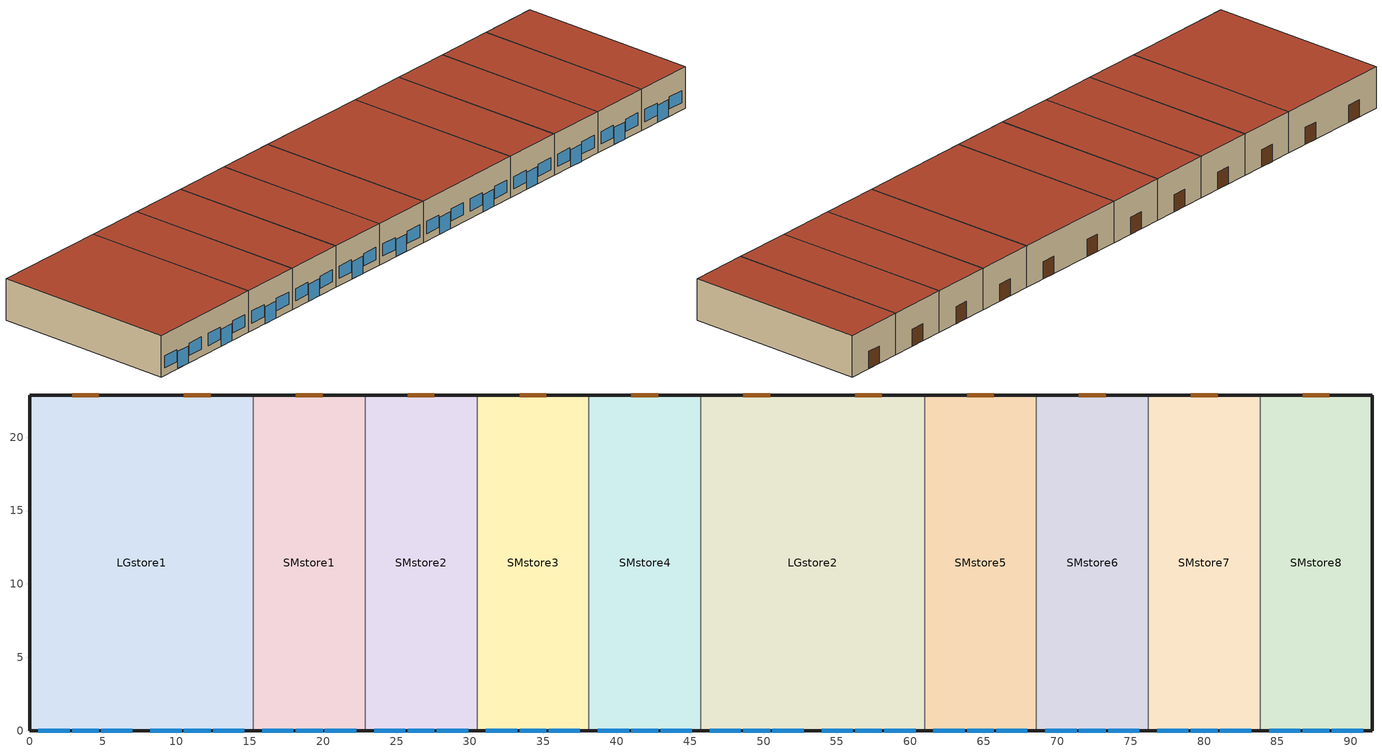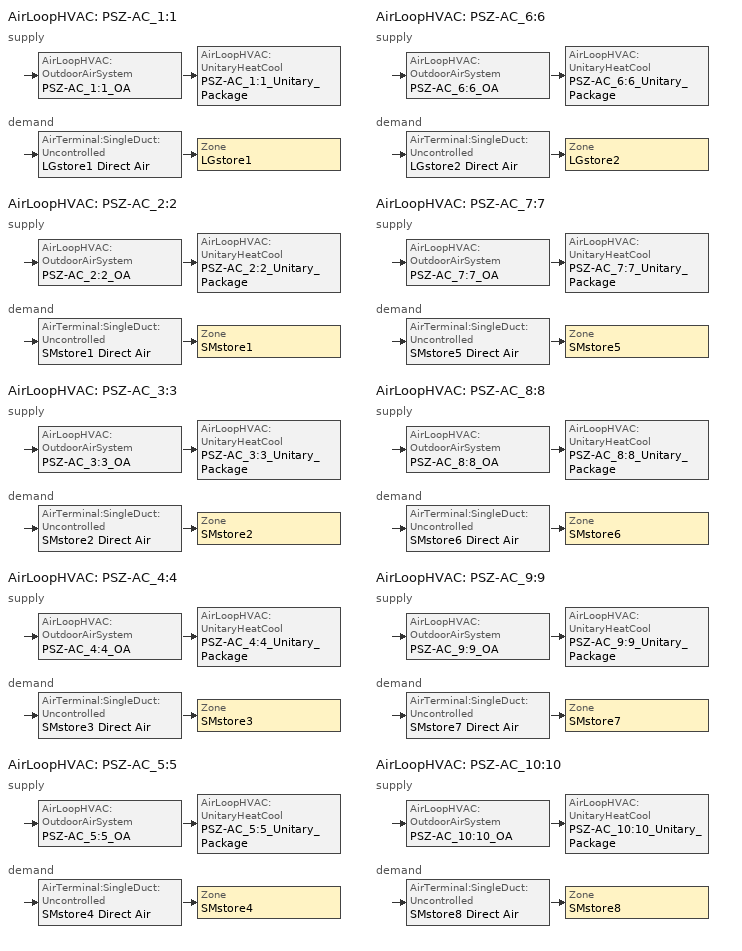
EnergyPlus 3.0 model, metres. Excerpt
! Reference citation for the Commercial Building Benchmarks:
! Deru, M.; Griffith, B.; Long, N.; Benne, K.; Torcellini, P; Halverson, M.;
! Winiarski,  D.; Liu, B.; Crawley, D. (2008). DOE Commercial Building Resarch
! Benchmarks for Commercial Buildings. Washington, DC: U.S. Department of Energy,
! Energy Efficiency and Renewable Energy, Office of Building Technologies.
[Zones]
LGstore1
 floor ground (ext-slab): 0,22.86 15.24,22.86 15.24,0 0,0 z0
 wall outside (ext-walls): 15.24,22.86 0,22.86 0,0 15.24,0 z0:5.18
 wall to SMstore1 (int-walls): 15.24,0 15.24,22.86 z0:5.18
 window (window_south): 0.61,0 2.74,0 / 4.88,0 7.01,0 / 8.23,0 10.36,0 / 12.5,0 14.63,0 z0.91:2.43; 2.9,0 4.73,0 / 10.52,0 12.35,0 z0:2.13
 door (door): 4.73,22.86 2.9,22.86 / 12.35,22.86 10.52,22.86 z0:2.13
 roof outside (roofs): 15.24,22.86 0,22.86 0,0 15.24,0 z5.18
SMstore1
 floor ground (ext-slab): 15.24,22.86 22.86,22.86 22.86,0 15.24,0 z0
 wall outside (ext-walls): 15.24,0 22.86,0 / 22.86,22.86 15.24,22.86 z0:5.18
 wall to SMstore2 (int-walls): 22.86,0 22.86,22.86 z0:5.18
 window (window_south): 15.85,0 17.98,0 / 20.12,0 22.25,0 z0.91:2.43; 18.14,0 19.97,0 z0:2.13
 door (door): 19.97,22.86 18.14,22.86 z0:2.13
 roof outside (roofs): 22.86,22.86 15.24,22.86 15.24,0 22.86,0 z5.18
SMstore2
 floor ground (ext-slab): 22.86,22.86 30.48,22.86 30.48,0 22.86,0 z0
 wall outside (ext-walls): 22.86,0 30.48,0 / 30.48,22.86 22.86,22.86 z0:5.18
 wall to SMstore3 (int-walls): 30.48,0 30.48,22.86 z0:5.18
 window (window_south): 23.47,0 25.6,0 / 27.74,0 29.87,0 z0.91:2.43; 25.76,0 27.58,0 z0:2.13
 door (door): 27.58,22.86 25.76,22.86 z0:2.13
 roof outside (roofs): 30.48,22.86 22.86,22.86 22.86,0 30.48,0 z5.18
SMstore3
 floor ground (ext-slab): 30.48,22.86 38.1,22.86 38.1,0 30.48,0 z0
 wall outside (ext-walls): 30.48,0 38.1,0 / 38.1,22.86 30.48,22.86 z0:5.18
 wall to SMstore4 (int-walls): 38.1,0 38.1,22.86 z0:5.18
 window (window_south): 31.09,0 33.22,0 / 35.36,0 37.49,0 z0.91:2.43; 33.38,0 35.2,0 z0:2.13
 door (door): 35.2,22.86 33.38,22.86 z0:2.13
 roof outside (roofs): 38.1,22.86 30.48,22.86 30.48,0 38.1,0 z5.18
SMstore4
 floor ground (ext-slab): 38.1,22.86 45.72,22.86 45.72,0 38.1,0 z0
 wall outside (ext-walls): 38.1,0 45.72,0 / 45.72,22.86 38.1,22.86 z0:5.18
 wall to LGstore2 (int-walls): 45.72,0 45.72,22.86 z0:5.18
 window (window_south): 38.71,0 40.84,0 / 42.98,0 45.11,0 z0.91:2.43; 41,0 42.82,0 z0:2.13
 door (door): 42.82,22.86 41,22.86 z0:2.13
 roof outside (roofs): 45.72,22.86 38.1,22.86 38.1,0 45.72,0 z5.18
LGstore2
 floor ground (ext-slab): 45.72,22.86 60.96,22.86 60.96,0 45.72,0 z0
 wall outside (ext-walls): 60.96,22.86 45.72,22.86 / 45.72,0 60.96,0 z0:5.18
 wall to SMstore5 (int-walls): 60.96,0 60.96,22.86 z0:5.18
 window (window_south): 46.33,0 48.46,0 / 50.6,0 52.73,0 / 53.95,0 56.08,0 / 58.22,0 60.35,0 z0.91:2.43; 48.62,0 50.44,0 / 56.24,0 58.06,0 z0:2.13
 door (door): 50.44,22.86 48.62,22.86 / 58.06,22.86 56.24,22.86 z0:2.13
 roof outside (roofs): 60.96,22.86 45.72,22.86 45.72,0 60.96,0 z5.18
SMstore5
 floor ground (ext-slab): 60.96,22.86 68.58,22.86 68.58,0 60.96,0 z0
 wall outside (ext-walls): 60.96,0 68.58,0 / 68.58,22.86 60.96,22.86 z0:5.18
 wall to SMstore6 (int-walls): 68.58,0 68.58,22.86 z0:5.18
 window (window_south): 61.57,0 63.7,0 / 65.84,0 67.97,0 z0.91:2.43; 63.86,0 65.68,0 z0:2.13
 door (door): 65.68,22.86 63.86,22.86 z0:2.13
 roof outside (roofs): 68.58,22.86 60.96,22.86 60.96,0 68.58,0 z5.18
SMstore6
 floor ground (ext-slab): 68.58,22.86 76.2,22.86 76.2,0 68.58,0 z0
 wall outside (ext-walls): 68.58,0 76.2,0 / 76.2,22.86 68.58,22.86 z0:5.18
 wall to SMstore7 (int-walls): 76.2,0 76.2,22.86 z0:5.18
 window (window_south): 69.19,0 71.32,0 / 73.46,0 75.59,0 z0.91:2.43; 71.48,0 73.3,0 z0:2.13
 door (door): 73.3,22.86 71.48,22.86 z0:2.13
 roof outside (roofs): 76.2,22.86 68.58,22.86 68.58,0 76.2,0 z5.18
SMstore7
 floor ground (ext-slab): 76.2,22.86 83.82,22.86 83.82,0 76.2,0 z0
 wall outside (ext-walls): 76.2,0 83.82,0 / 83.82,22.86 76.2,22.86 z0:5.18
 wall to SMstore8 (int-walls): 83.82,0 83.82,22.86 z0:5.18
 window (window_south): 76.81,0 78.94,0 / 81.08,0 83.21,0 z0.91:2.43; 79.1,0 80.92,0 z0:2.13
 door (door): 80.92,22.86 79.1,22.86 z0:2.13
 roof outside (roofs): 83.82,22.86 76.2,22.86 76.2,0 83.82,0 z5.18
SMstore8
 floor ground (ext-slab): 83.82,22.86 91.44,22.86 91.44,0 83.82,0 z0
 wall outside (ext-walls): 83.82,0 91.44,0 91.44,22.86 83.82,22.86 z0:5.18
 window (window_south): 84.43,0 86.56,0 / 88.7,0 90.83,0 z0.91:2.43; 86.72,0 88.54,0 z0:2.13
 door (door): 88.54,22.86 86.72,22.86 z0:2.13
 roof outside (roofs): 91.44,22.86 83.82,22.86 83.82,0 91.44,0 z5.18
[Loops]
AirLoopHVAC 'PSZ-AC_1:1'
 supply: AirLoopHVAC:OutdoorAirSystem 'PSZ-AC_1:1_OA' > AirLoopHVAC:UnitaryHeatCool 'PSZ-AC_1:1_Unitary_Package'
 demand: AirTerminal:SingleDuct:Uncontrolled 'LGstore1 Direct Air' > Zone 'LGstore1'
AirLoopHVAC 'PSZ-AC_2:2'
 supply: AirLoopHVAC:OutdoorAirSystem 'PSZ-AC_2:2_OA' > AirLoopHVAC:UnitaryHeatCool 'PSZ-AC_2:2_Unitary_Package'
 demand: AirTerminal:SingleDuct:Uncontrolled 'SMstore1 Direct Air' > Zone 'SMstore1'
AirLoopHVAC 'PSZ-AC_3:3'
 supply: AirLoopHVAC:OutdoorAirSystem 'PSZ-AC_3:3_OA' > AirLoopHVAC:UnitaryHeatCool 'PSZ-AC_3:3_Unitary_Package'
 demand: AirTerminal:SingleDuct:Uncontrolled 'SMstore2 Direct Air' > Zone 'SMstore2'
AirLoopHVAC 'PSZ-AC_4:4'
 supply: AirLoopHVAC:OutdoorAirSystem 'PSZ-AC_4:4_OA' > AirLoopHVAC:UnitaryHeatCool 'PSZ-AC_4:4_Unitary_Package'
 demand: AirTerminal:SingleDuct:Uncontrolled 'SMstore3 Direct Air' > Zone 'SMstore3'
AirLoopHVAC 'PSZ-AC_5:5'
 supply: AirLoopHVAC:OutdoorAirSystem 'PSZ-AC_5:5_OA' > AirLoopHVAC:UnitaryHeatCool 'PSZ-AC_5:5_Unitary_Package'
 demand: AirTerminal:SingleDuct:Uncontrolled 'SMstore4 Direct Air' > Zone 'SMstore4'
AirLoopHVAC 'PSZ-AC_6:6'
 supply: AirLoopHVAC:OutdoorAirSystem 'PSZ-AC_6:6_OA' > AirLoopHVAC:UnitaryHeatCool 'PSZ-AC_6:6_Unitary_Package'
 demand: AirTerminal:SingleDuct:Uncontrolled 'LGstore2 Direct Air' > Zone 'LGstore2'
AirLoopHVAC 'PSZ-AC_7:7'
 supply: AirLoopHVAC:OutdoorAirSystem 'PSZ-AC_7:7_OA' > AirLoopHVAC:UnitaryHeatCool 'PSZ-AC_7:7_Unitary_Package'
 demand: AirTerminal:SingleDuct:Uncontrolled 'SMstore5 Direct Air' > Zone 'SMstore5'
AirLoopHVAC 'PSZ-AC_8:8'
 supply: AirLoopHVAC:OutdoorAirSystem 'PSZ-AC_8:8_OA' > AirLoopHVAC:UnitaryHeatCool 'PSZ-AC_8:8_Unitary_Package'
 demand: AirTerminal:SingleDuct:Uncontrolled 'SMstore6 Direct Air' > Zone 'SMstore6'
AirLoopHVAC 'PSZ-AC_9:9'
 supply: AirLoopHVAC:OutdoorAirSystem 'PSZ-AC_9:9_OA' > AirLoopHVAC:UnitaryHeatCool 'PSZ-AC_9:9_Unitary_Package'
 demand: AirTerminal:SingleDuct:Uncontrolled 'SMstore7 Direct Air' > Zone 'SMstore7'
AirLoopHVAC 'PSZ-AC_10:10'
 supply: AirLoopHVAC:OutdoorAirSystem 'PSZ-AC_10:10_OA' > AirLoopHVAC:UnitaryHeatCool 'PSZ-AC_10:10_Unitary_Package'
 demand: AirTerminal:SingleDuct:Uncontrolled 'SMstore8 Direct Air' > Zone 'SMstore8'
[Building]
Benchmark Strip Mall New V 1.0_3.0: North Axis=0; Terrain=City; Loads Convergence Tolerance Value=0.04; Temperature Convergence Tolerance Value=0.2; Solar Distribution=FullInteriorAndExterior; Maximum Number of Warmup Days=25
[Site:Location]
ATLANTA_GA_USA TMY2-13874: Latitude {deg}=33.65; Longitude {deg}=-84.43; Time Zone {hr}=-5; Elevation {m}=315
[Site:GroundTemperature:BuildingSurface]
19.89, 19.89, 19.93, 19.98, 20.03, 20.07, 20.12, 20.19, 20.21, 20.2, 20.17, 20.14
[Site:WaterMainsTemperature]
Calculation Method=CORRELATION; Annual Average Outdoor Air Temperature {C}=15.83; Maximum Difference In Monthly Average Outdoor Air Temperatures {deltaC}=20.5
[SizingPeriod:DesignDay] Barometric Pressure {Pa}=97598; Rain Indicator=0; Snow Indicator=0; Day of Month=21; Daylight Saving Time Indicator=0; Humidity Indicating Type=WetBulb
Name | Maximum Dry-Bulb Temperature {C} | Daily Temperature Range {deltaC} | Humidity Indicating Conditions at Maximum Dry-Bulb | Wind Speed {m/s} | Wind Direction {deg} | Sky Clearness | Month | Day Type
ATLANTA Ann Htg 99.6% Condns DB | -7.3 | 0 | -7.3 | 5.3 | 320 | 0 | 1 | WinterDesignDay
ATLANTA Ann Clg .4% Condns DB=>MWB | 34.4 | 9.7 | 23.8 | 4 | 300 | 1 | 7 | SummerDesignDay
[WindowMaterial:Glazing] Optical Data Type=SpectralAverage; Thickness=0.003; Infrared Transmittance at Normal Incidence=0; Dirt Correction Factor for Solar and Visible Transmittance=1; Solar Diffusing=No
Name | Solar Transmittance at Normal Incidence | Front Side Solar Reflectance at Normal Incidence | Back Side Solar Reflectance at Normal Incidence | Visible Transmittance at Normal Incidence | Front Side Visible Reflectance at Normal Incidence | Back Side Visible Reflectance at Normal Incidence | Front Side Infrared Hemispherical Emissivity | Back Side Infrared Hemispherical Emissivity | Conductivity
Theoretical Glass [68] | 0.2442 | 0.7058 | 0.7058 | 0.3192 | 0.6308 | 0.6308 | 0.9 | 0.9 | 0.0199
Theoretical Glass [63] | 0.3461 | 0.6039 | 0.6039 | 0.4573 | 0.4927 | 0.4927 | 0.999 | 0.999 | 299.383
[Material]
Name | Roughness | Thickness | Conductivity | Density | Specific Heat | Thermal Absorptance | Solar Absorptance | Visible Absorptance | Thickness {m} | Conductivity {W/m-K} | Density {kg/m3} | Specific Heat {J/kg-K}
Roof Membrane | VeryRough | 0.0095 | 0.16 | 1121.29 | 1460 | 0.9 | 0.7 | 0.7
Roof Insulation | MediumRough | 0.125 | 0.049 | 265 | 836.8 | 0.9 | 0.7 | 0.7
Metal Decking | MediumSmooth | 0.0015 | 45.006 | 7680 | 418.4 | 0.9 | 0.7 | 0.3
GP01 1/2 GYPSUM | Smooth | 0.0127 | 0.16 | 800 | 1090 | 0.9 | 0.7 | 0.5
Wall Insulation [1] | MediumRough | 0.0373 | 0.045 | 265 | 836.8 | 0.9 | 0.7 | 0.7
1/2IN Gypsum; 1/2IN Gypsum Top; 1/2IN Gypsum Bottom | Smooth | 0.0127 | 0.16 | 784.9 | 830 | 0.9 | 0.92 | 0.92
MAT-CC05 8 HW CONCRETE | Rough | 0.2032 | 1.311 | 2240 | 836.8 | 0.9 | 0.7 | 0.7
Floor Insulation [1] | MediumRough | 0.0464 | 0.045 | 265 | 836.8 | 0.9 | 0.7 | 0.7
AtticFloor Insulation | MediumRough | 0.2379 | 0.049 | 265 | 836.8 | 0.9 | 0.7 | 0.7
METAL Door Medium 18Ga_1; METAL Door Medium 18Ga_2 | Smooth | 0.0013 | 45.3149 | 7833.03 | 502.08 | 0.8 | 0.5 | 0.5
Std Wood 6inch | MediumSmooth |  |  |  |  | 0.9 | 0.7 | 0.7 | 0.15 | 0.12 | 540 | 1210
Std AC02 | MediumSmooth |  |  |  |  | 0.9 | 0.7 | 0.2 | 0.0127 | 0.057 | 288 | 1339
Std MAT-CC05 4  MW CONCRETE | Rough |  |  |  |  | 0.9 | 0.7 | 0.2 | 0.1 | 0.858 | 1968 | 836.8
Std PW05 | MediumSmooth |  |  |  |  | 0.9 | 0.78 | 0.78 | 0.0191 | 0.115 | 545 | 1213
Std Steel_Brown_Regular | Smooth |  |  |  |  | 0.9 | 0.92 | 0.92 | 0.0015 | 44.9696 | 7689 | 418
[Material:NoMass]
Name | Roughness | Thermal Resistance {(m2-K)/W} | Thermal Absorptance | Solar Absorptance | Visible Absorptance | Thermal Resistance {m2-K/W}
MAT-SHEATH | Rough | 0.3626 | 0.9 | 0.7 | 0.7
CP02 CARPET PAD | VeryRough | 0.2165 | 0.9 | 0.7 | 0.8
AIR | Smooth | 0.2515 | 0.8 | 0.5 | 0.5
AIR [1] | Smooth | 0.1214 | 0.8 | 0.5 | 0.5
Std CP02 CARPET PAD | VeryRough |  | 0.9 | 0.7 | 0.8 | 0.21648
MAT-AIR-WALL | Rough |  | 0.9 | 0.7 |  | 0.207949
Std Opaque Door panel_con; Std Opaque Door panel_semi | MediumRough |  | 0.9 | 0.7 | 0.7 | 0.12327
Std Overhead Door Panel | MediumRough |  | 0.9 | 0.7 | 0.7 | 0.255345
[Construction]
InteriorFurnishings: Std Wood 6inch
INT-FLOOR-UNDERSIDE: Std CP02 CARPET PAD, Std MAT-CC05 4  MW CONCRETE
INT-FLOOR-SLAB: Std MAT-CC05 4  MW CONCRETE
DropCeiling: Std AC02
Sloped_Metal_Roof: Std Steel_Brown_Regular, Std PW05
Gable_Wall: Std PW05
AIR-WALL: MAT-AIR-WALL
Std Swinging Door_con: Std Opaque Door panel_con
Std Swinging Door_semi: Std Opaque Door panel_semi
Std Overhead Door: Std Overhead Door Panel
window_south; window_east; window_north; window_west: Theoretical Glass [68]
window_SkylightConst: Theoretical Glass [63]
roofs: Roof Membrane, Roof Insulation, Metal Decking
int-walls: GP01 1/2 GYPSUM, GP01 1/2 GYPSUM
ext-walls: MAT-SHEATH, Wall Insulation [1], 1/2IN Gypsum
ext-slab: MAT-CC05 8 HW CONCRETE, CP02 CARPET PAD
exposed-floor: Floor Insulation [1], MAT-CC05 8 HW CONCRETE, CP02 CARPET PAD
attic-floor: 1/2IN Gypsum Top, AtticFloor Insulation, 1/2IN Gypsum Bottom
door: METAL Door Medium 18Ga_1, AIR, METAL Door Medium 18Ga_2
non-swinging-door: METAL Door Medium 18Ga_1, AIR [1], METAL Door Medium 18Ga_2
[ComponentCost:LineItem]
Name | Line Item Type | Item | Cost per Area {$/m2} | Cost per Area | Cost per Each | Quantity | Cost per Unit of Output Capacity
Interior Furnishings | Construction | InteriorFurnishings | 1
Interior Floor | Construction | INT-FLOOR-UNDERSIDE | 15
Interior Floor Slab | Construction | INT-FLOOR-SLAB | 35
Drop Ceiling | Construction | DropCeiling | 10
Sloped Metal Roof | Construction | Sloped_Metal_Roof | 1
Gable Wall | Construction | Gable_Wall | 1
Air Wall | Construction | AIR-WALL | 1
Swinging Door Conditioned | Construction | Std Swinging Door_con | 1
Swinging Door Semi-conditioned | Construction | Std Swinging Door_semi | 1
Overhead Door | Construction | Std Overhead Door | 1
south:window_south | Construction | window_south |  | 243.623
east:window_east | Construction | window_east |  | 243.623
north:window_north | Construction | window_north |  | 243.623
west:window_west | Construction | window_west |  | 243.623
SkylightConst:window_SkylightConst | Construction | window_SkylightConst |  | 205.748
roofs:roofs | Construction | roofs |  | 34.3904
int-walls:int-walls | Construction | int-walls |  | 1
ext-walls:ext-walls | Construction | ext-walls |  | 38.211
ext-slab:ext-slab | Construction | ext-slab |  | 24.86
exposed-floor:exposed-floor | Construction | exposed-floor |  | 32.9966
attic-floor:attic-floor | Construction | attic-floor |  | 15.0182
door:door | Construction | door |  | 1
non-swinging-door:non-swinging-door | Construction | non-swinging-door |  | 1
Infiltration:LGstore1 | General | LGstore1 |  |  | 1 | 0.1905
People:LGstore1 | General | LGstore1 |  |  | 1 | 29.9961
LIGHTING EQUIP:LGstore1 | Lights | LGstore1 |  |  |  |  | 1
ElectricEquipment:LGstore1:MiscPlug | General | LGstore1 |  |  | 1 | 1.4981
Infiltration:SMstore1 | General | SMstore1 |  |  | 1 | 0.0777
People:SMstore1 | General | SMstore1 |  |  | 1 | 14.998
LIGHTING EQUIP:SMstore1 | Lights | SMstore1 |  |  |  |  | 1
ElectricEquipment:SMstore1:MiscPlug | General | SMstore1 |  |  | 1 | 0.749
Infiltration:SMstore2 | General | SMstore2 |  |  | 1 | 0.0777
People:SMstore2 | General | SMstore2 |  |  | 1 | 14.998
LIGHTING EQUIP:SMstore2 | Lights | SMstore2 |  |  |  |  | 1
ElectricEquipment:SMstore2:MiscPlug | General | SMstore2 |  |  | 1 | 0.749
Infiltration:SMstore3 | General | SMstore3 |  |  | 1 | 0.0777
People:SMstore3 | General | SMstore3 |  |  | 1 | 14.998
LIGHTING EQUIP:SMstore3 | Lights | SMstore3 |  |  |  |  | 1
ElectricEquipment:SMstore3:MiscPlug | General | SMstore3 |  |  | 1 | 0.749
Infiltration:SMstore4 | General | SMstore4 |  |  | 1 | 0.0777
People:SMstore4 | General | SMstore4 |  |  | 1 | 14.998
LIGHTING EQUIP:SMstore4 | Lights | SMstore4 |  |  |  |  | 1
ElectricEquipment:SMstore4:MiscPlug | General | SMstore4 |  |  | 1 | 0.749
Infiltration:LGstore2 | General | LGstore2 |  |  | 1 | 0.1554
People:LGstore2 | General | LGstore2 |  |  | 1 | 29.9961
LIGHTING EQUIP:LGstore2 | Lights | LGstore2 |  |  |  |  | 1
ElectricEquipment:LGstore2:MiscPlug | General | LGstore2 |  |  | 1 | 1.4981
Infiltration:SMstore5 | General | SMstore5 |  |  | 1 | 0.0777
People:SMstore5 | General | SMstore5 |  |  | 1 | 14.998
LIGHTING EQUIP:SMstore5 | Lights | SMstore5 |  |  |  |  | 1
ElectricEquipment:SMstore5:MiscPlug | General | SMstore5 |  |  | 1 | 0.749
Infiltration:SMstore6 | General | SMstore6 |  |  | 1 | 0.0777
People:SMstore6 | General | SMstore6 |  |  | 1 | 14.998
LIGHTING EQUIP:SMstore6 | Lights | SMstore6 |  |  |  |  | 1
ElectricEquipment:SMstore6:MiscPlug | General | SMstore6 |  |  | 1 | 0.749
Infiltration:SMstore7 | General | SMstore7 |  |  | 1 | 0.0777
People:SMstore7 | General | SMstore7 |  |  | 1 | 14.998
LIGHTING EQUIP:SMstore7 | Lights | SMstore7 |  |  |  |  | 1
ElectricEquipment:SMstore7:MiscPlug | General | SMstore7 |  |  | 1 | 0.749
Infiltration:SMstore8 | General | SMstore8 |  |  | 1 | 0.1128
People:SMstore8 | General | SMstore8 |  |  | 1 | 14.998
LIGHTING EQUIP:SMstore8 | Lights | SMstore8 |  |  |  |  | 1
ElectricEquipment:SMstore8:MiscPlug | General | SMstore8 |  |  | 1 | 0.749
[Zone] Type=1; Multiplier=1; Ceiling Height=-9999; Part of Total Floor Area=Yes
Name | Volume
LGstore1; LGstore2 | 1805.2
SMstore1; SMstore2; SMstore3; SMstore4; SMstore5; SMstore6; SMstore7; SMstore8 | 902.6
[InternalMass] Construction=InteriorFurnishings
Name | Zone | Surface Area
LGstore1_InternalMass_1 | LGstore1 | 696.7728
SMstore1_InternalMass_1 | SMstore1 | 348.3864
SMstore2_InternalMass_1 | SMstore2 | 348.3864
SMstore3_InternalMass_1 | SMstore3 | 348.3864
SMstore4_InternalMass_1 | SMstore4 | 348.3864
LGstore2_InternalMass_1 | LGstore2 | 696.7728
SMstore5_InternalMass_1 | SMstore5 | 348.3864
SMstore6_InternalMass_1 | SMstore6 | 348.3864
SMstore7_InternalMass_1 | SMstore7 | 348.3864
SMstore8_InternalMass_1 | SMstore8 | 348.3864
[ZoneInfiltration] Schedule=INFIL_HALF_ON_SCH; Design Volume Flow Rate Calculation Method=Flow/Zone; Constant Term Coefficient=1; Temperature Term Coefficient=0; Velocity Term Coefficient=0; Velocity Squared Term Coefficient=0
Name | Zone | Design Flow Rate {m3/s}
LGstore1_Infiltration | LGstore1 | 0.1905
SMstore1_Infiltration | SMstore1 | 0.0777
SMstore2_Infiltration | SMstore2 | 0.0777
SMstore3_Infiltration | SMstore3 | 0.0777
SMstore4_Infiltration | SMstore4 | 0.0777
LGstore2_Infiltration | LGstore2 | 0.1554
SMstore5_Infiltration | SMstore5 | 0.0777
SMstore6_Infiltration | SMstore6 | 0.0777
SMstore7_Infiltration | SMstore7 | 0.0777
SMstore8_Infiltration | SMstore8 | 0.1128
[People] Schedule=BLDG_OCC_SCH; Number of People Calculation Method=People; Fraction Radiant=0.3; User Specified Sensible Fraction=AUTOCALCULATE; Activity Level Schedule=ACTIVITY_SCH; Enable ASHRAE 55 Comfort Warnings=No; MRT Calculation=ZoneAveraged; Work Efficiency Schedule=WORK_EFF_SCH; Clothing Schedule=CLOTHING_SCH; Air Velocity Schedule=AIR_VELO_SCH; Thermal Comfort Report=FANGER
Name | Zone | Number of People
LGstore1 | LGstore1 | 29.9961
SMstore1 | SMstore1 | 14.998
SMstore2 | SMstore2 | 14.998
SMstore3 | SMstore3 | 14.998
SMstore4 | SMstore4 | 14.998
LGstore2 | LGstore2 | 29.9961
SMstore5 | SMstore5 | 14.998
SMstore6 | SMstore6 | 14.998
SMstore7 | SMstore7 | 14.998
SMstore8 | SMstore8 | 14.998
[Lights] Schedule=BLDG_LIGHT_SCH; Design Level Calculation Method=LightingLevel; Return Air Fraction=0; Fraction Radiant=0.7; Fraction Visible=0.2; Fraction Replaceable=1; Return Air Fraction is Calculated from Plenum Temperature=No
Name | Zone | Design Level {W}
LGstore1_Lights | LGstore1 | 8357.79
SMstore1_Lights | SMstore1 | 4178.89
SMstore2_Lights | SMstore2 | 3185.99
SMstore3_Lights | SMstore3 | 3185.99
SMstore4_Lights | SMstore4 | 3185.99
LGstore2_Lights | LGstore2 | 4797.28
SMstore5_Lights | SMstore5 | 2398.64
SMstore6_Lights | SMstore6 | 2398.64
SMstore7_Lights | SMstore7 | 2398.64
SMstore8_Lights | SMstore8 | 2398.64
[ElectricEquipment] Schedule=BLDG_EQUIP_SCH; Design Level Calculation Method=EquipmentLevel; Fraction Latent=0; Fraction Radiant=0.5; Fraction Lost=0
Name | Zone | Design Level {W}
LGstore1_MiscPlug_Equip | LGstore1 | 1498.06
SMstore1_MiscPlug_Equip | SMstore1 | 749.0308
SMstore2_MiscPlug_Equip | SMstore2 | 749.0308
SMstore3_MiscPlug_Equip | SMstore3 | 749.0308
SMstore4_MiscPlug_Equip | SMstore4 | 749.0308
LGstore2_MiscPlug_Equip | LGstore2 | 1498.06
SMstore5_MiscPlug_Equip | SMstore5 | 749.0308
SMstore6_MiscPlug_Equip | SMstore6 | 749.0308
SMstore7_MiscPlug_Equip | SMstore7 | 749.0308
SMstore8_MiscPlug_Equip | SMstore8 | 749.0308
[Sizing:Zone] Zone Cooling Design Supply Air Temperature {C}=14; Zone Heating Design Supply Air Temperature {C}=40; Zone Cooling Design Supply Air Humidity Ratio {kg-H20/kg-air}=0.0085; Zone Heating Design Supply Air Humidity Ratio {kg-H20/kg-air}=0.008; Outdoor Air Method=Flow/Zone; Outside Air Flow per Zone Floor Area=0; Zone Sizing Factor=0; Cooling Design Air Flow Method {Flow/Zone | DesignDay}=DesignDay; Cooling Design Air Flow Rate=0; Cooling Minimum Air Flow=0; Cooling Minimum Air Flow Fraction=0; Heating Design Air Flow Method {Flow/Zone | DesignDay}=DesignDay; Heating Design Air Flow Rate=0
Name | Outside Air Flow per Zone {m3/s}
LGstore1; LGstore2 | 0.52258
SMstore1; SMstore2; SMstore3; SMstore4; SMstore5; SMstore6; SMstore7; SMstore8 | 0.26129
[ZoneControl:Thermostat] Control Type Schedule=Dual Zone Control Type Sched
Name | Zone | Control 1
LGstore1 Thermostat | LGstore1 | LGstore1 DualSPSched
SMstore1 Thermostat | SMstore1 | SMstore1 DualSPSched
SMstore2 Thermostat | SMstore2 | SMstore2 DualSPSched
SMstore3 Thermostat | SMstore3 | SMstore3 DualSPSched
SMstore4 Thermostat | SMstore4 | SMstore4 DualSPSched
LGstore2 Thermostat | LGstore2 | LGstore2 DualSPSched
SMstore5 Thermostat | SMstore5 | SMstore5 DualSPSched
SMstore6 Thermostat | SMstore6 | SMstore6 DualSPSched
SMstore7 Thermostat | SMstore7 | SMstore7 DualSPSched
SMstore8 Thermostat | SMstore8 | SMstore8 DualSPSched
[ThermostatSetpoint:DualSetpoint] Heating Setpoint Temperature Schedule=HtgSetP_Sch; Cooling Setpoint Temperature Schedule=ClgSetP_Sch
LGstore1 DualSPSched; SMstore1 DualSPSched; SMstore2 DualSPSched; SMstore3 DualSPSched; SMstore4 DualSPSched; LGstore2 DualSPSched; SMstore5 DualSPSched; SMstore6 DualSPSched; SMstore7 DualSPSched; SMstore8 DualSPSched
[Zone equipment]
LGstore1: LGstore1 Direct Air
SMstore1: SMstore1 Direct Air
SMstore2: SMstore2 Direct Air
SMstore3: SMstore3 Direct Air
SMstore4: SMstore4 Direct Air
LGstore2: LGstore2 Direct Air
SMstore5: SMstore5 Direct Air
SMstore6: SMstore6 Direct Air
SMstore7: SMstore7 Direct Air
SMstore8: SMstore8 Direct Air
[AirTerminal:SingleDuct:Uncontrolled] Availability Schedule=ALWAYS_ON; Maximum Air Flow Rate {m3/s}=AUTOSIZE
LGstore1 Direct Air; SMstore1 Direct Air; SMstore2 Direct Air; SMstore3 Direct Air; SMstore4 Direct Air; LGstore2 Direct Air; SMstore5 Direct Air; SMstore6 Direct Air; SMstore7 Direct Air; SMstore8 Direct Air
[SetpointManager:SingleZone:Reheat] Control Variable=Temperature; Minimum Supply Air Temperature C=10; Maximum Supply Air Temperature C=50
Name | Control Zone | Setpoint Node or NodeList
SupAirTemp MngrLGstore1 | LGstore1 | PSZ-AC_1:1 Supply Equipment Outlet Node
SupAirTemp MngrSMstore1 | SMstore1 | PSZ-AC_2:2 Supply Equipment Outlet Node
SupAirTemp MngrSMstore2 | SMstore2 | PSZ-AC_3:3 Supply Equipment Outlet Node
SupAirTemp MngrSMstore3 | SMstore3 | PSZ-AC_4:4 Supply Equipment Outlet Node
SupAirTemp MngrSMstore4 | SMstore4 | PSZ-AC_5:5 Supply Equipment Outlet Node
SupAirTemp MngrLGstore2 | LGstore2 | PSZ-AC_6:6 Supply Equipment Outlet Node
SupAirTemp MngrSMstore5 | SMstore5 | PSZ-AC_7:7 Supply Equipment Outlet Node
SupAirTemp MngrSMstore6 | SMstore6 | PSZ-AC_8:8 Supply Equipment Outlet Node
SupAirTemp MngrSMstore7 | SMstore7 | PSZ-AC_9:9 Supply Equipment Outlet Node
SupAirTemp MngrSMstore8 | SMstore8 | PSZ-AC_10:10 Supply Equipment Outlet Node
[AirLoopHVAC] Design Supply Air Flow Rate {m3/s}=AUTOSIZE
PSZ-AC_1:1; PSZ-AC_2:2; PSZ-AC_3:3; PSZ-AC_4:4; PSZ-AC_5:5; PSZ-AC_6:6; PSZ-AC_7:7; PSZ-AC_8:8; PSZ-AC_9:9; PSZ-AC_10:10
[Sizing:System] Type Of Load To Size On {Sensible}=Sensible; Design Outdoor Air Flow Rate {m3/s}=AUTOSIZE; Minimum System Air Flow Ratio=1; Preheat Design Temperature {C}=7; Preheat Design Humidity Ratio {kg-H2O/kg-air}=0.008; Precool Design Temperature {C}=12.8; Precool Design Humidity Ratio {kg-H2O/kg-air}=0.008; Central Cooling Design Supply Air Temperature {C}=12.8; Central Heating Design Supply Air Temperature {C}=40; Sizing Option {Coincident | NonCoincident}=NonCoincident; 100% Outdoor Air in Cooling {Yes | No}=No; 100% Outdoor Air in Heating {Yes | No}=No; Central Cooling Design Supply Air Humidity Ratio {kg-H2O/kg-air}=0.0085; Central Heating Design Supply Air Humidity Ratio {kg-H2O/kg-air}=0.008; Cooling Design Air Flow Method=DesignDay; Cooling Design Air Flow Rate {m3/s}=0; Heating Design Air Flow Method=DesignDay; Heating Design Air Flow Rate {m3/s}=0
PSZ-AC_1:1; PSZ-AC_2:2; PSZ-AC_3:3; PSZ-AC_4:4; PSZ-AC_5:5; PSZ-AC_6:6; PSZ-AC_7:7; PSZ-AC_8:8; PSZ-AC_9:9; PSZ-AC_10:10
[AvailabilityManager:NightCycle] Availability Schedule=Always_On; Fan Schedule=HVACOperationSchd; Control Type {CycleOnAny | CycleOnControlZone | CycleOnAnyZoneFansOnly}=CycleOnAny; Thermostat Tolerance {delta C}=1; Cycling Run Time {s}=1800
PSZ-AC_1:1 Availability Manager; PSZ-AC_2:2 Availability Manager; PSZ-AC_3:3 Availability Manager; PSZ-AC_4:4 Availability Manager; PSZ-AC_5:5 Availability Manager; PSZ-AC_6:6 Availability Manager; PSZ-AC_7:7 Availability Manager; PSZ-AC_8:8 Availability Manager; PSZ-AC_9:9 Availability Manager; PSZ-AC_10:10 Availability Manager
[SetpointManager:MixedAir] Control Variable=Temperature
Name | Setpoint Node or NodeList
PSZ-AC_1:1_OAMixed Air Temp Manager | PSZ-AC_1:1_OA-PSZ-AC_1:1_Unitary_PackageNode
PSZ-AC_2:2_OAMixed Air Temp Manager | PSZ-AC_2:2_OA-PSZ-AC_2:2_Unitary_PackageNode
PSZ-AC_3:3_OAMixed Air Temp Manager | PSZ-AC_3:3_OA-PSZ-AC_3:3_Unitary_PackageNode
PSZ-AC_4:4_OAMixed Air Temp Manager | PSZ-AC_4:4_OA-PSZ-AC_4:4_Unitary_PackageNode
PSZ-AC_5:5_OAMixed Air Temp Manager | PSZ-AC_5:5_OA-PSZ-AC_5:5_Unitary_PackageNode
PSZ-AC_6:6_OAMixed Air Temp Manager | PSZ-AC_6:6_OA-PSZ-AC_6:6_Unitary_PackageNode
PSZ-AC_7:7_OAMixed Air Temp Manager | PSZ-AC_7:7_OA-PSZ-AC_7:7_Unitary_PackageNode
PSZ-AC_8:8_OAMixed Air Temp Manager | PSZ-AC_8:8_OA-PSZ-AC_8:8_Unitary_PackageNode
PSZ-AC_9:9_OAMixed Air Temp Manager | PSZ-AC_9:9_OA-PSZ-AC_9:9_Unitary_PackageNode
PSZ-AC_10:10_OAMixed Air Temp Manager | PSZ-AC_10:10_OA-PSZ-AC_10:10_Unitary_PackageNode
[Controller:OutdoorAir] Minimum Outdoor Air Flow Rate {m3/s}=AUTOSIZE; Maximum Outdoor Air Flow Rate {m3/s}=AUTOSIZE; Economizer Control Type=NoEconomizer; Economizer Control Action Type=ModulateFlow; Economizer Maximum Limit Dry-Bulb Temperature {C}=28; Economizer Maximum Limit Enthalpy {J/kg}=64000; Economizer Minimum Limit Dry-Bulb Temperature {C}=0; Lockout Type=NoLockout; Minimum Limit Type=FixedMinimum; Minimum Outdoor Air Schedule=MinOA_Sched
PSZ-AC_1:1_OA_Controller; PSZ-AC_2:2_OA_Controller; PSZ-AC_3:3_OA_Controller; PSZ-AC_4:4_OA_Controller; PSZ-AC_5:5_OA_Controller; PSZ-AC_6:6_OA_Controller; PSZ-AC_7:7_OA_Controller; PSZ-AC_8:8_OA_Controller; PSZ-AC_9:9_OA_Controller; PSZ-AC_10:10_OA_Controller
[AirLoopHVAC:UnitaryHeatCool] Availability Schedule=ALWAYS_ON; Supply Air Fan Operating Mode Schedule=AlWAYS_ON; Maximum Supply Air Temperature=AUTOSIZE; Supply Air Flow Rate During Cooling Operation=AUTOSIZE; Supply Air Flow Rate During Heating Operation=AUTOSIZE; Supply Air Flow Rate When No Cooling or Heating is Needed=AUTOSIZE; Fraction of Supply Air Flow That Goes Through the Controlling Zone=AUTOSIZE; Fan Placement=BlowThrough; Dehumidification Control Type=None
Name | Controlling Zone or Thermostat Location | Supply Fan | Heating Coil | Cooling Coil
PSZ-AC_1:1_Unitary_Package | LGstore1 | PSZ-AC_1:1_Unitary_Package_fan | PSZ-AC_1:1_Unitary_Package_HeatCoil | PSZ-AC_1:1_Unitary_Package_CoolCoil
PSZ-AC_2:2_Unitary_Package | SMstore1 | PSZ-AC_2:2_Unitary_Package_fan | PSZ-AC_2:2_Unitary_Package_HeatCoil | PSZ-AC_2:2_Unitary_Package_CoolCoil
PSZ-AC_3:3_Unitary_Package | SMstore2 | PSZ-AC_3:3_Unitary_Package_fan | PSZ-AC_3:3_Unitary_Package_HeatCoil | PSZ-AC_3:3_Unitary_Package_CoolCoil
PSZ-AC_4:4_Unitary_Package | SMstore3 | PSZ-AC_4:4_Unitary_Package_fan | PSZ-AC_4:4_Unitary_Package_HeatCoil | PSZ-AC_4:4_Unitary_Package_CoolCoil
PSZ-AC_5:5_Unitary_Package | SMstore4 | PSZ-AC_5:5_Unitary_Package_fan | PSZ-AC_5:5_Unitary_Package_HeatCoil | PSZ-AC_5:5_Unitary_Package_CoolCoil
PSZ-AC_6:6_Unitary_Package | LGstore2 | PSZ-AC_6:6_Unitary_Package_fan | PSZ-AC_6:6_Unitary_Package_HeatCoil | PSZ-AC_6:6_Unitary_Package_CoolCoil
PSZ-AC_7:7_Unitary_Package | SMstore5 | PSZ-AC_7:7_Unitary_Package_fan | PSZ-AC_7:7_Unitary_Package_HeatCoil | PSZ-AC_7:7_Unitary_Package_CoolCoil
PSZ-AC_8:8_Unitary_Package | SMstore6 | PSZ-AC_8:8_Unitary_Package_fan | PSZ-AC_8:8_Unitary_Package_HeatCoil | PSZ-AC_8:8_Unitary_Package_CoolCoil
PSZ-AC_9:9_Unitary_Package | SMstore7 | PSZ-AC_9:9_Unitary_Package_fan | PSZ-AC_9:9_Unitary_Package_HeatCoil | PSZ-AC_9:9_Unitary_Package_CoolCoil
PSZ-AC_10:10_Unitary_Package | SMstore8 | PSZ-AC_10:10_Unitary_Package_fan | PSZ-AC_10:10_Unitary_Package_HeatCoil | PSZ-AC_10:10_Unitary_Package_CoolCoil
[Fan:OnOff] Availability Schedule=HVACOperationSchd; Fan Efficiency=0.35; Pressure Rise=500; Maximum Flow Rate=AUTOSIZE; Motor Efficiency=0.9; Motor in Airstream Fraction=1
PSZ-AC_1:1_Unitary_Package_fan; PSZ-AC_2:2_Unitary_Package_fan; PSZ-AC_3:3_Unitary_Package_fan; PSZ-AC_4:4_Unitary_Package_fan; PSZ-AC_5:5_Unitary_Package_fan; PSZ-AC_6:6_Unitary_Package_fan; PSZ-AC_7:7_Unitary_Package_fan; PSZ-AC_8:8_Unitary_Package_fan; PSZ-AC_9:9_Unitary_Package_fan; PSZ-AC_10:10_Unitary_Package_fan
[Coil:Heating:Gas] Availability Schedule=ALWAYS_ON; Gas Burner Efficiency=0.8; Nominal Capacity=AUTOSIZE
PSZ-AC_1:1_Unitary_Package_HeatCoil; PSZ-AC_2:2_Unitary_Package_HeatCoil; PSZ-AC_3:3_Unitary_Package_HeatCoil; PSZ-AC_4:4_Unitary_Package_HeatCoil; PSZ-AC_5:5_Unitary_Package_HeatCoil; PSZ-AC_6:6_Unitary_Package_HeatCoil; PSZ-AC_7:7_Unitary_Package_HeatCoil; PSZ-AC_8:8_Unitary_Package_HeatCoil; PSZ-AC_9:9_Unitary_Package_HeatCoil; PSZ-AC_10:10_Unitary_Package_HeatCoil
[Coil:Cooling:DX:SingleSpeed] Availability Schedule=ALWAYS_ON; Rated Total Cooling Capacity {W}=AUTOSIZE; Rated Sensible Heat Ratio=AUTOSIZE; Rated Air Flow Rate=AUTOSIZE; Supply Air Fan Operating Mode=CyclingFanAndCompressor
Name | Rated COP | Total Cooling Capacity Function of Temperature Curve | Total Cooling Capacity Function of Flow Fraction Curve | Energy Input Ratio Function of Temperature Curve | Energy Input Ratio Function of Flow Fraction Curve | Part Load Fraction Correlation Curve
PSZ-AC_1:1_Unitary_Package_CoolCoil | 2.96014 | PSZ-AC_1:1_Unitary_PackagecoolCapFT | PSZ-AC_1:1_Unitary_PackagecoolFFF | PSZ-AC_1:1_Unitary_PackagecoolEIRFT | PSZ-AC_1:1_Unitary_PackagecoolEIRFFF | PSZ-AC_1:1_Unitary_PackagecoolPLR
PSZ-AC_2:2_Unitary_Package_CoolCoil | 2.96014 | PSZ-AC_2:2_Unitary_PackagecoolCapFT | PSZ-AC_2:2_Unitary_PackagecoolFFF | PSZ-AC_2:2_Unitary_PackagecoolEIRFT | PSZ-AC_2:2_Unitary_PackagecoolEIRFFF | PSZ-AC_2:2_Unitary_PackagecoolPLR
PSZ-AC_3:3_Unitary_Package_CoolCoil | 3.04924 | PSZ-AC_3:3_Unitary_PackagecoolCapFT | PSZ-AC_3:3_Unitary_PackagecoolFFF | PSZ-AC_3:3_Unitary_PackagecoolEIRFT | PSZ-AC_3:3_Unitary_PackagecoolEIRFFF | PSZ-AC_3:3_Unitary_PackagecoolPLR
PSZ-AC_4:4_Unitary_Package_CoolCoil | 3.04924 | PSZ-AC_4:4_Unitary_PackagecoolCapFT | PSZ-AC_4:4_Unitary_PackagecoolFFF | PSZ-AC_4:4_Unitary_PackagecoolEIRFT | PSZ-AC_4:4_Unitary_PackagecoolEIRFFF | PSZ-AC_4:4_Unitary_PackagecoolPLR
PSZ-AC_5:5_Unitary_Package_CoolCoil | 3.04924 | PSZ-AC_5:5_Unitary_PackagecoolCapFT | PSZ-AC_5:5_Unitary_PackagecoolFFF | PSZ-AC_5:5_Unitary_PackagecoolEIRFT | PSZ-AC_5:5_Unitary_PackagecoolEIRFFF | PSZ-AC_5:5_Unitary_PackagecoolPLR
PSZ-AC_6:6_Unitary_Package_CoolCoil | 2.96014 | PSZ-AC_6:6_Unitary_PackagecoolCapFT | PSZ-AC_6:6_Unitary_PackagecoolFFF | PSZ-AC_6:6_Unitary_PackagecoolEIRFT | PSZ-AC_6:6_Unitary_PackagecoolEIRFFF | PSZ-AC_6:6_Unitary_PackagecoolPLR
PSZ-AC_7:7_Unitary_Package_CoolCoil | 3.04924 | PSZ-AC_7:7_Unitary_PackagecoolCapFT | PSZ-AC_7:7_Unitary_PackagecoolFFF | PSZ-AC_7:7_Unitary_PackagecoolEIRFT | PSZ-AC_7:7_Unitary_PackagecoolEIRFFF | PSZ-AC_7:7_Unitary_PackagecoolPLR
PSZ-AC_8:8_Unitary_Package_CoolCoil | 3.04924 | PSZ-AC_8:8_Unitary_PackagecoolCapFT | PSZ-AC_8:8_Unitary_PackagecoolFFF | PSZ-AC_8:8_Unitary_PackagecoolEIRFT | PSZ-AC_8:8_Unitary_PackagecoolEIRFFF | PSZ-AC_8:8_Unitary_PackagecoolPLR
PSZ-AC_9:9_Unitary_Package_CoolCoil | 3.04924 | PSZ-AC_9:9_Unitary_PackagecoolCapFT | PSZ-AC_9:9_Unitary_PackagecoolFFF | PSZ-AC_9:9_Unitary_PackagecoolEIRFT | PSZ-AC_9:9_Unitary_PackagecoolEIRFFF | PSZ-AC_9:9_Unitary_PackagecoolPLR
PSZ-AC_10:10_Unitary_Package_CoolCoil | 2.96014 | PSZ-AC_10:10_Unitary_PackagecoolCapFT | PSZ-AC_10:10_Unitary_PackagecoolFFF | PSZ-AC_10:10_Unitary_PackagecoolEIRFT | PSZ-AC_10:10_Unitary_PackagecoolEIRFFF | PSZ-AC_10:10_Unitary_PackagecoolPLR
[Exterior:Lights]
Exterior Facade Lighting: Schedule=ALWAYS_ON; Design Level=3749.95; Control Option=AstronomicalClock
[UtilityCost:Tariff]
Name | Output Meter | Conversion Factor Choice | Season Schedule | Demand Window Length | Monthly Charge or Variable | Group
GeorgiaPow_PLL-3_PowerLightLarge | Electricity:Facility | kWh | GeorgiaPowerSeasonSchedule | HalfHour | 15.75 | Comm Elect
GeorgiaPow_PLM-3_PowerLightMedium; GeorgiaPow_PLS-3_PowerLightSmall | Electricity:Facility | kWh | GeorgiaPowerSeasonSchedule | HalfHour | 14 | Comm Elect
GeorgiaPow_GS-2_GeneralService | Electricity:Facility | kWh | GeorgiaPowerSeasonSchedule |  | 13.25 | Comm Elect
GA_EIAMonthlyRateGas | Gas:Facility | MCF |  |  | 0 | Comm Gas
[UtilityCost:Charge:Block] Source Variable=totalEnergy; Season=Annual; Category Variable=EnergyCharges
Name | Charge Variable | Tariff | Block Size 1 Value or Variable | Block 1 Cost per Unit Value or Variable | Block Size 2 Value or Variable | Block 2 Cost per Unit Value or Variable | Block Size 3 Value or Variable | Block 3 Cost per Unit Value or Variable | Block Size 4 Value or Variable | Block 4 Cost per Unit Value or Variable | Block Size Multiplier Value or Variable
 | AnnualEnergyCharge | GeorgiaPow_PLL-3_PowerLightLarge | 3000 | 0.10099 | 7000 | 0.09186 | 190000 | 0.0786 | remaining | 0.06096
 | AnnualaddedEnergyCharge | GeorgiaPow_PLL-3_PowerLightLarge | 200 | 0 | 200 | 0.0104 | 200 | 0.00822 | remaining | 0.00594 | TotalDemand
 | AnnualEnergyCharge | GeorgiaPow_PLM-3_PowerLightMedium | 3000 | 0.08757 | 7000 | 0.08026 | 190000 | 0.0691 | remaining | 0.05355
 | AnnualaddedEnergyCharge | GeorgiaPow_PLM-3_PowerLightMedium | 200 | 0 | 200 | 0.00892 | 200 | 0.00672 | remaining | 0.00586 | TotalDemand
 | AnnualEnergyCharge | GeorgiaPow_PLS-3_PowerLightSmall | 25 | 0 | 2975 | 0.08808 | 7000 | 0.08367 | remaining | 0.0722
 | AnnualaddedEnergyCharge | GeorgiaPow_PLS-3_PowerLightSmall | 200 | 0 | 200 | 0.0089 | 200 | 0.0067 | remaining | 0.00586 | TotalDemand
 | AnnualEnergyCharge | GeorgiaPow_GS-2_GeneralService | 25 | 0 | remaining | 0.08327
[UtilityCost:Charge:Simple]
Name | Charge Variable | Tariff | Source Variable | Season | Category Variable | Cost per Unit Value or Variable
 | SummerFuelCostRiderEnergyCharge | GeorgiaPow_PLL-3_PowerLightLarge | TotalEnergy | Summer | EnergyCharges | 0.019843
 | WinterFuelCostRiderEnergyCharge | GeorgiaPow_PLL-3_PowerLightLarge | TotalEnergy | Winter | EnergyCharges | 0.016524
 | TaxofSevenPercent | GeorgiaPow_PLL-3_PowerLightLarge | SubTotal | Annual | Taxes | 0.07
 | SummerFuelCostRiderEnergyCharge | GeorgiaPow_PLM-3_PowerLightMedium | TotalEnergy | Summer | EnergyCharges | 0.019843
 | WinterFuelCostRiderEnergyCharge | GeorgiaPow_PLM-3_PowerLightMedium | TotalEnergy | Winter | EnergyCharges | 0.016524
 | TaxofSevenPercent | GeorgiaPow_PLM-3_PowerLightMedium | SubTotal | Annual | Taxes | 0.07
 | SummerFuelCostRiderEnergyCharge | GeorgiaPow_PLS-3_PowerLightSmall | TotalEnergy | Summer | EnergyCharges | 0.019843
 | WinterFuelCostRiderEnergyCharge | GeorgiaPow_PLS-3_PowerLightSmall | TotalEnergy | Winter | EnergyCharges | 0.016524
 | TaxofSevenPercent | GeorgiaPow_PLS-3_PowerLightSmall | SubTotal | Annual | Taxes | 0.07
 | SummerFuelCostRiderEnergyCharge | GeorgiaPow_GS-2_GeneralService | TotalEnergy | Summer | EnergyCharges | 0.019843
 | WinterFuelCostRiderEnergyCharge | GeorgiaPow_GS-2_GeneralService | TotalEnergy | Winter | EnergyCharges | 0.016524
 | TaxofSevenPercent | GeorgiaPow_GS-2_GeneralService | SubTotal | Annual | Taxes | 0.07
 | MonthlyRateGasCharge | GA_EIAMonthlyRateGas | totalEnergy | Annual | EnergyCharges | GA_MonthlyGasRates
 | TaxofSixPercent | GA_EIAMonthlyRateGas | SubTotal | Annual | Taxes | 0.06
[UtilityCost:Qualify] Season=Annual; Threshold Test=Count
Name | Tariff | Variable | Qualify Type | Threshold Value or Variable | Number of Months
MinDemand500kw | GeorgiaPow_PLL-3_PowerLightLarge | TotalDemand | Minimum | 500 | 12
MinDemand30kw | GeorgiaPow_PLM-3_PowerLightMedium | TotalDemand | Minimum | 30 | 12
MaxDemand500kw | GeorgiaPow_PLM-3_PowerLightMedium | TotalDemand | Maximum | 500 | 1
MaxDemand30kw | GeorgiaPow_PLS-3_PowerLightSmall | TotalDemand | Maximum | 30 | 1
MaxDemand30kw | GeorgiaPow_GS-2_GeneralService | TotalDemand | Maximum | 30 | 1
MaxEnergy30OOkwh | GeorgiaPow_GS-2_GeneralService | TotalEnergy | Maximum | 3000 | 1
[UtilityCost:Variable]
GA_MonthlyGasRates: Tariff=GA_EIAMonthlyRateGas; January Value=9.24; February Value=10.07; March Value=10.36; April Value=10.86; May Value=11.95; June Value=13.5; July Value=12.5; August Value=12.65; September Value=12.07; October Value=10.93; November Value=9.39; December Value=8.18
[Schedule:Compact]
BLDG_LIGHT_SCH: Through: 12/31, For: Weekdays, Until: 07:00, 0.05, Until: 08:00, 0.2, Until: 09:00, 0.5, Until: 18:00, 0.9, Until: 20:00, 0.6, Until: 21:00, 0.5, Until: 22:00, 0.2, Until: 24:00, 0.05, For: Saturday, Until: 07:00, 0.05, Until: 08:00, 0.1, Until: 09:00, 0.3, Until: 10:00, 0.6, Until: 18:00, 0.9, Until: 19:00, 0.5, Until: 21:00, 0.3, Until: 22:00, 0.1, Until: 24:00, 0.05, For: SummerDesignDay, Until: 24:00, 1, For: WinterDesignDay, Until: 24:00, 0, For: Sunday Holidays AllOtherDays, Until: 08:00, 0.05, Until: 10:00, 0.1, Until: 12:00, 0.4, Until: 17:00, 0.6, Until: 18:00, 0.4, Until: 19:00, 0.2, Until: 24:00, 0.05
BLDG_OCC_SCH: Through: 12/31, For: Weekdays, Until: 07:00, 0, Until: 08:00, 0.1, Until: 09:00, 0.2, Until: 11:00, 0.5, Until: 15:00, 0.7, Until: 16:00, 0.8, Until: 17:00, 0.7, Until: 19:00, 0.5, Until: 21:00, 0.3, Until: 24:00, 0, For: SummerDesignDay, Until: 24:00, 1, For: Saturday, Until: 07:00, 0, Until: 08:00, 0.1, Until: 09:00, 0.2, Until: 10:00, 0.5, Until: 11:00, 0.6, Until: 17:00, 0.8, Until: 18:00, 0.6, Until: 21:00, 0.2, Until: 22:00, 0.1, Until: 24:00, 0, For: WinterDesignDay, Until: 24:00, 0, For: Sunday Holidays AllOtherDays, Until: 09:00, 0, Until: 10:00, 0.1, Until: 12:00, 0.2, Until: 17:00, 0.4, Until: 18:00, 0.2, Until: 19:00, 0.1, Until: 24:00, 0
BLDG_EQUIP_SCH: Through: 12/31, For: Weekdays, Until: 07:00, 0.2, Until: 08:00, 0.4, Until: 09:00, 0.7, Until: 18:00, 0.9, Until: 20:00, 0.8, Until: 21:00, 0.7, Until: 22:00, 0.4, Until: 24:00, 0.2, For: Saturday, Until: 07:00, 0.15, Until: 08:00, 0.3, Until: 09:00, 0.5, Until: 10:00, 0.8, Until: 18:00, 0.9, Until: 19:00, 0.7, Until: 21:00, 0.5, Until: 22:00, 0.3, Until: 24:00, 0.15, For: SummerDesignDay, Until: 24:00, 1, For: WinterDesignDay, Until: 24:00, 0, For: Sunday Holidays AllOtherDays, Until: 08:00, 0.15, Until: 10:00, 0.3, Until: 12:00, 0.6, Until: 17:00, 0.8, Until: 18:00, 0.6, Until: 19:00, 0.4, Until: 24:00, 0.15
INFIL_HALF_ON_SCH: Through: 12/31, For: Weekdays SummerDesignDay, Until: 06:00, 1, Until: 21:00, 0.5, Until: 24:00, 1, For: Saturday, Until: 06:00, 1, Until: 22:00, 0.5, Until: 24:00, 1, For: WinterDesignDay, Until: 24:00, 1, For: Sunday Holidays AllOtherDays, Until: 08:00, 1, Until: 17:00, 0.5, Until: 24:00, 1
ALWAYS_ON; MinOA_Sched: Through: 12/31, For: AllDays, Until: 24:00, 1
HVACOperationSchd: Through: 12/31, For: Weekdays SummerDesignDay, Until: 06:00, 0, Until: 21:00, 1, Until: 24:00, 0, For: Saturday WinterDesignDay, Until: 06:00, 0, Until: 22:00, 1, Until: 24:00, 0, For: Sunday Holidays AllOtherDays, Until: 08:00, 0, Until: 19:00, 1, Until: 24:00, 0
HTGSETP_SCH: Through: 12/31, For: Weekdays WinterDesignDay, Until: 06:00, 15.6, Until: 21:00, 21, Until: 24:00, 15.6, For SummerDesignDay, Until: 24:00, 15.6, For: Saturday, Until: 06:00, 15.6, Until: 22:00, 21, Until: 24:00, 15.6, For: Sunday Holidays AllOtherDays, Until:  8:00, 15.6, Until: 19:00, 21, Until: 24:00, 15.6
CLGSETP_SCH: Through: 12/31, For: Weekdays SummerDesignDay, Until: 06:00, 30, Until: 21:00, 24, Until: 24:00, 30, For: Saturday, Until: 06:00, 30, Until: 22:00, 24, Until: 24:00, 30, For WinterDesignDay, Until: 24:00, 30, For: Sunday Holidays AllOtherDays, Until: 8:00, 30, Until: 19:00, 24, Until: 24:00, 30
Dual Zone Control Type Sched: Through: 12/31, For: AllDays, Until: 24:00, 4
ACTIVITY_SCH: Through: 12/31, For: AllDays, Until: 24:00, 120
WORK_EFF_SCH: Through: 12/31, For: AllDays, Until: 24:00, 0
AIR_VELO_SCH: Through: 12/31, For: AllDays, Until: 24:00, 0.2
CLOTHING_SCH: Through: 04/30, For: AllDays, Until: 24:00, 1, Through: 09/30, For: AllDays, Until: 24:00, 0.5, Through: 12/31, For: AllDays, Until: 24:00, 1
GeorgiaPowerSeasonSchedule: Through: 5/31, For: AllDays, Until: 24:00, 1, Through: 9/30, For: AllDays, Until: 24:00, 3, Through: 12/31, For: AllDays, Until: 24:00, 1
[Curve:Biquadratic] Minimum Value of x=12.77778; Maximum Value of x=23.88889; Minimum Value of y=21.11111; Maximum Value of y=46.11111
Name | Coefficient1 Constant | Coefficient2 x | Coefficient3 x**2 | Coefficient4 y | Coefficient5 y**2 | Coefficient6 x*y
PSZ-AC_1:1_Unitary_PackagecoolCapFT; PSZ-AC_2:2_Unitary_PackagecoolCapFT; PSZ-AC_3:3_Unitary_PackagecoolCapFT; PSZ-AC_4:4_Unitary_PackagecoolCapFT; PSZ-AC_5:5_Unitary_PackagecoolCapFT; PSZ-AC_6:6_Unitary_PackagecoolCapFT; PSZ-AC_7:7_Unitary_PackagecoolCapFT; PSZ-AC_8:8_Unitary_PackagecoolCapFT; PSZ-AC_9:9_Unitary_PackagecoolCapFT; PSZ-AC_10:10_Unitary_PackagecoolCapFT | 0.766956 | 0.0107756 | -4.14703e-05 | 0.00134961 | -0.000261144 | 0.000457488
PSZ-AC_1:1_Unitary_PackagecoolEIRFT; PSZ-AC_2:2_Unitary_PackagecoolEIRFT; PSZ-AC_3:3_Unitary_PackagecoolEIRFT; PSZ-AC_4:4_Unitary_PackagecoolEIRFT; PSZ-AC_5:5_Unitary_PackagecoolEIRFT; PSZ-AC_6:6_Unitary_PackagecoolEIRFT; PSZ-AC_7:7_Unitary_PackagecoolEIRFT; PSZ-AC_8:8_Unitary_PackagecoolEIRFT; PSZ-AC_9:9_Unitary_PackagecoolEIRFT; PSZ-AC_10:10_Unitary_PackagecoolEIRFT | 0.297145 | 0.0430933 | -0.000748766 | 0.00597727 | 0.000482112 | -0.000956448
[Curve:Quadratic]
Name | Coefficient1 Constant | Coefficient2 x | Coefficient3 x**2 | Minimum Value of x | Maximum Value of x
PSZ-AC_1:1_Unitary_PackagecoolFFF; PSZ-AC_2:2_Unitary_PackagecoolFFF; PSZ-AC_3:3_Unitary_PackagecoolFFF; PSZ-AC_4:4_Unitary_PackagecoolFFF; PSZ-AC_5:5_Unitary_PackagecoolFFF; PSZ-AC_6:6_Unitary_PackagecoolFFF; PSZ-AC_7:7_Unitary_PackagecoolFFF; PSZ-AC_8:8_Unitary_PackagecoolFFF; PSZ-AC_9:9_Unitary_PackagecoolFFF; PSZ-AC_10:10_Unitary_PackagecoolFFF | 0.8 | 0.2 | 0 | 0.5 | 1.5
PSZ-AC_1:1_Unitary_PackagecoolEIRFFF; PSZ-AC_2:2_Unitary_PackagecoolEIRFFF; PSZ-AC_3:3_Unitary_PackagecoolEIRFFF; PSZ-AC_4:4_Unitary_PackagecoolEIRFFF; PSZ-AC_5:5_Unitary_PackagecoolEIRFFF; PSZ-AC_6:6_Unitary_PackagecoolEIRFFF; PSZ-AC_7:7_Unitary_PackagecoolEIRFFF; PSZ-AC_8:8_Unitary_PackagecoolEIRFFF; PSZ-AC_9:9_Unitary_PackagecoolEIRFFF; PSZ-AC_10:10_Unitary_PackagecoolEIRFFF | 1.156 | -0.1816 | 0.0256 | 0.5 | 1.5
PSZ-AC_1:1_Unitary_PackagecoolPLR; PSZ-AC_2:2_Unitary_PackagecoolPLR; PSZ-AC_3:3_Unitary_PackagecoolPLR; PSZ-AC_4:4_Unitary_PackagecoolPLR; PSZ-AC_5:5_Unitary_PackagecoolPLR; PSZ-AC_6:6_Unitary_PackagecoolPLR; PSZ-AC_7:7_Unitary_PackagecoolPLR; PSZ-AC_8:8_Unitary_PackagecoolPLR; PSZ-AC_9:9_Unitary_PackagecoolPLR; PSZ-AC_10:10_Unitary_PackagecoolPLR | 0.75 | 0.25 | 0 | 0 | 1
